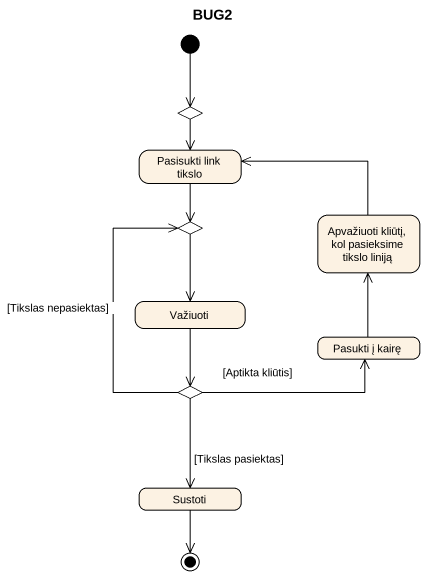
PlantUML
@startuml
title BUG2
hide empty description
state "Pasisukti link tikslo" as Pasisukti_link_tikslo
state choice1 <<choice>>
state choice2 <<choice>>
state "Apvažiuoti kliūtį, kol pasieksime tikslo liniją" as Apvažiuoti_kliūtį_kol
state Važiuoti
state "Pasukti į kairę" as Pasukti_į_kairę
state choice3 <<choice>>
state Sustoti
[*] --> choice1
Pasisukti_link_tikslo --> choice2
choice1 --> Pasisukti_link_tikslo
choice2 --> Važiuoti
Apvažiuoti_kliūtį_kol -left-> Pasisukti_link_tikslo
Važiuoti --> choice3
Pasukti_į_kairę -up-> Apvažiuoti_kliūtį_kol
choice3 -up-> choice2 : [Tikslas nepasiektas]
choice3 -right-> Pasukti_į_kairę : [Aptikta kliūtis]
choice3 --> Sustoti : [Tikslas pasiektas]
Sustoti --> [*]
@enduml
